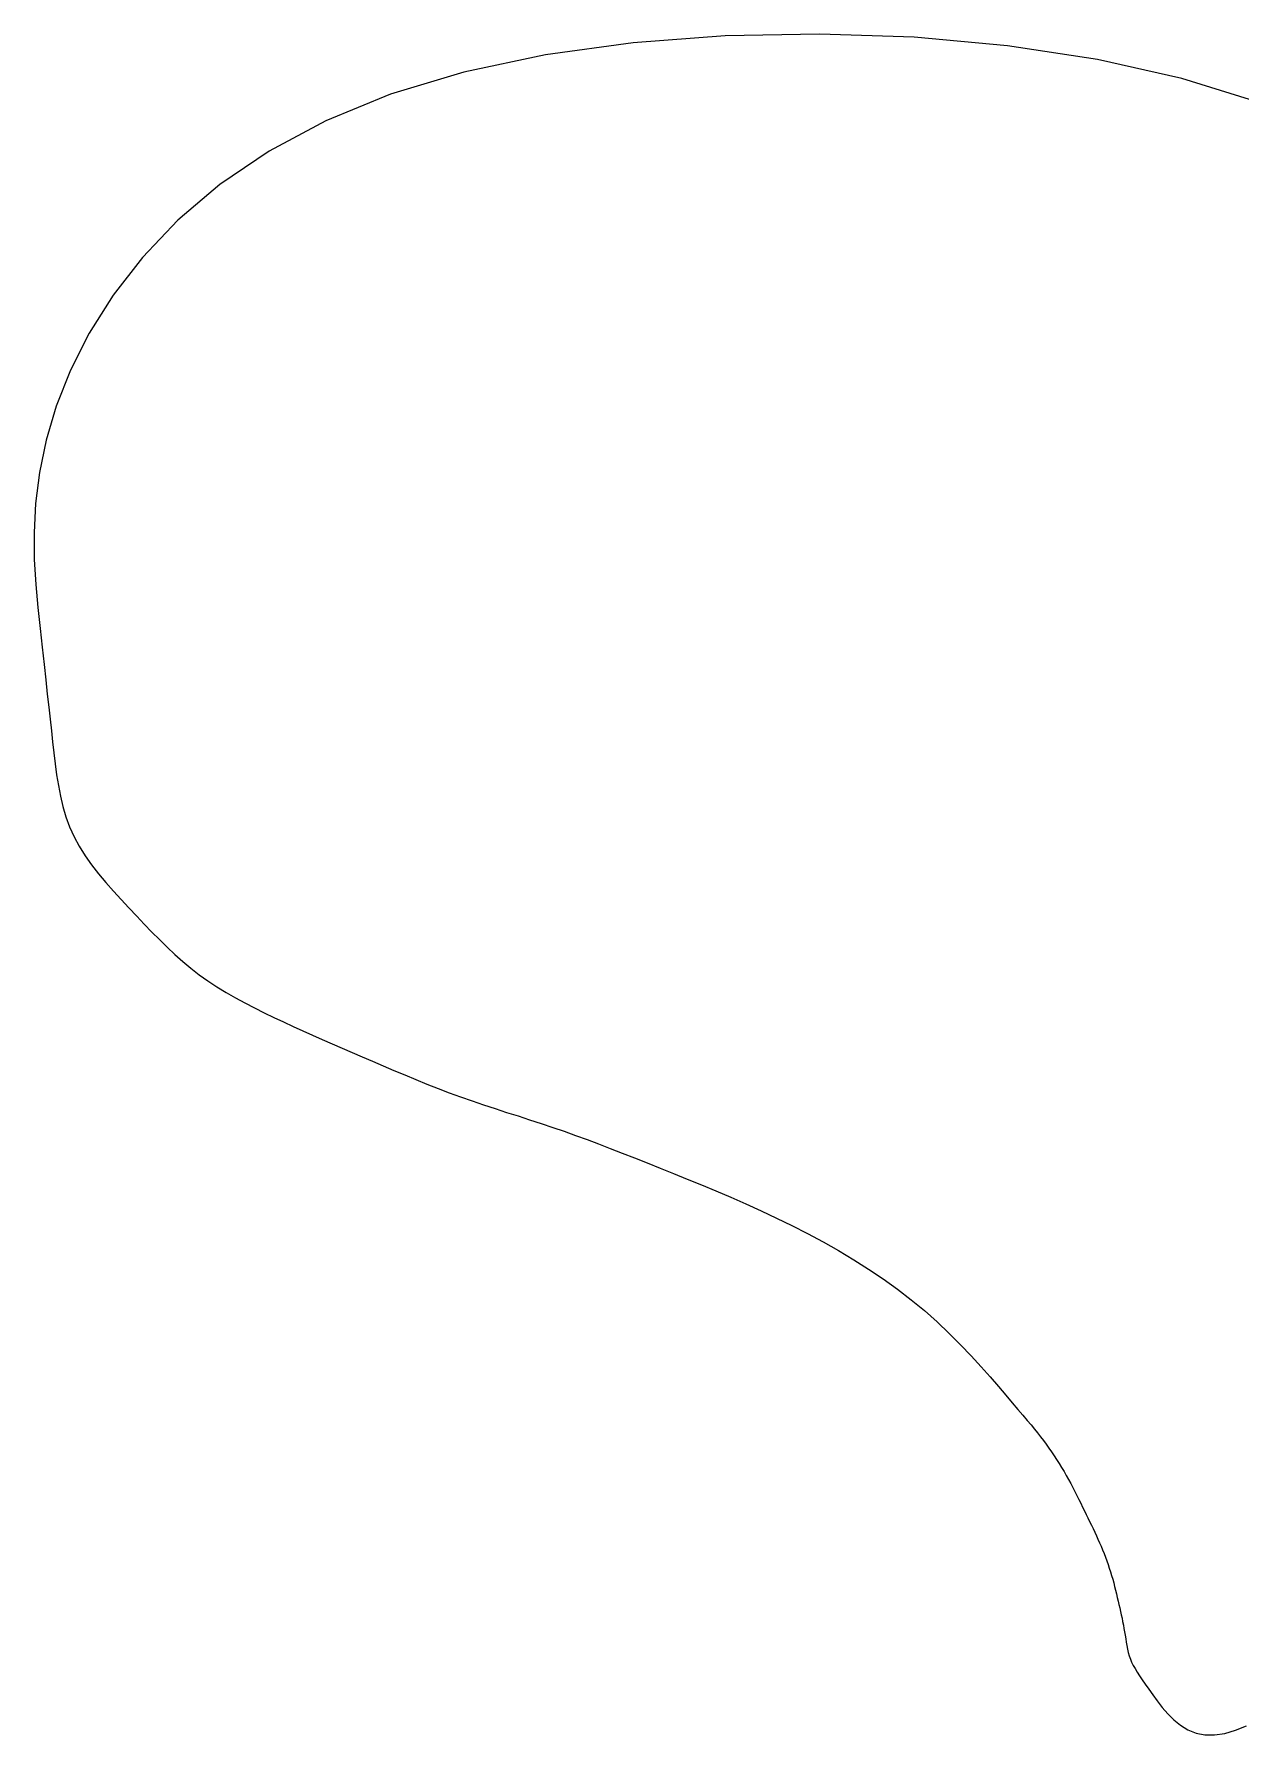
# Model space of a CAD drawing. Extents: x -4 to 53.9, y 13.5 to 77.8.
# Drawn here: x 30.19 to 42.08, y 36.9 to 53.65 of the extents above; entities that cross this region are included whole.
import ezdxf

# ---------------------------------------------------------------- set-up
doc = ezdxf.new("R2010")
doc.units = 0
doc.layers.add('FACE', color=7, linetype='CONTINUOUS')

# ---------------------------------------------------------------- blocks, each defined once
blk = doc.blocks.new('BLOCK_329')
at = {"layer": 'FACE', "color": 1}
blk.add_lwpolyline([(30.55, 50.338), (30.41, 49.986)], dxfattribs=at)
blk = doc.blocks.new('BLOCK_330')
at = {"layer": 'FACE', "color": 1}
blk.add_lwpolyline([(30.41, 49.986), (30.309, 49.649)], dxfattribs=at)
blk = doc.blocks.new('BLOCK_331')
at = {"layer": 'FACE', "color": 1}
blk.add_lwpolyline([(30.309, 49.649), (30.243, 49.33)], dxfattribs=at)
blk = doc.blocks.new('BLOCK_332')
at = {"layer": 'FACE', "color": 1}
blk.add_lwpolyline([(30.243, 49.33), (30.205, 49.027)], dxfattribs=at)
blk = doc.blocks.new('BLOCK_333')
at = {"layer": 'FACE', "color": 1}
blk.add_lwpolyline([(30.205, 49.027), (30.19, 48.742)], dxfattribs=at)
blk = doc.blocks.new('BLOCK_334')
at = {"layer": 'FACE', "color": 1}
blk.add_lwpolyline([(30.19, 48.742), (30.193, 48.476)], dxfattribs=at)
blk = doc.blocks.new('BLOCK_335')
at = {"layer": 'FACE', "color": 1}
blk.add_lwpolyline([(30.193, 48.476), (30.207, 48.229)], dxfattribs=at)
blk = doc.blocks.new('BLOCK_336')
at = {"layer": 'FACE', "color": 1}
blk.add_lwpolyline([(30.207, 48.229), (30.228, 48.002)], dxfattribs=at)
blk = doc.blocks.new('BLOCK_337')
at = {"layer": 'FACE', "color": 1}
blk.add_lwpolyline([(30.228, 48.002), (30.251, 47.796)], dxfattribs=at)
blk = doc.blocks.new('BLOCK_338')
at = {"layer": 'FACE', "color": 1}
blk.add_lwpolyline([(30.251, 47.796), (30.271, 47.61)], dxfattribs=at)
blk = doc.blocks.new('BLOCK_339')
at = {"layer": 'FACE', "color": 1}
blk.add_lwpolyline([(30.271, 47.61), (30.289, 47.442)], dxfattribs=at)
blk = doc.blocks.new('BLOCK_340')
at = {"layer": 'FACE', "color": 1}
blk.add_lwpolyline([(30.289, 47.442), (30.306, 47.289)], dxfattribs=at)
blk = doc.blocks.new('BLOCK_341')
at = {"layer": 'FACE', "color": 1}
blk.add_lwpolyline([(30.306, 47.289), (30.321, 47.15)], dxfattribs=at)
blk = doc.blocks.new('BLOCK_342')
at = {"layer": 'FACE', "color": 1}
blk.add_lwpolyline([(30.321, 47.15), (30.335, 47.022)], dxfattribs=at)
blk = doc.blocks.new('BLOCK_343')
at = {"layer": 'FACE', "color": 1}
blk.add_lwpolyline([(30.335, 47.022), (30.349, 46.902)], dxfattribs=at)
blk = doc.blocks.new('BLOCK_344')
at = {"layer": 'FACE', "color": 1}
blk.add_lwpolyline([(30.349, 46.902), (30.361, 46.788)], dxfattribs=at)
blk = doc.blocks.new('BLOCK_345')
at = {"layer": 'FACE', "color": 1}
blk.add_lwpolyline([(30.361, 46.788), (30.373, 46.678)], dxfattribs=at)
blk = doc.blocks.new('BLOCK_346')
at = {"layer": 'FACE', "color": 1}
blk.add_lwpolyline([(30.373, 46.678), (30.385, 46.569)], dxfattribs=at)
blk = doc.blocks.new('BLOCK_347')
at = {"layer": 'FACE', "color": 1}
blk.add_lwpolyline([(30.385, 46.569), (30.398, 46.461)], dxfattribs=at)
blk = doc.blocks.new('BLOCK_348')
at = {"layer": 'FACE', "color": 1}
blk.add_lwpolyline([(30.398, 46.461), (30.413, 46.354)], dxfattribs=at)
blk = doc.blocks.new('BLOCK_349')
at = {"layer": 'FACE', "color": 1}
blk.add_lwpolyline([(30.413, 46.354), (30.43, 46.248)], dxfattribs=at)
blk = doc.blocks.new('BLOCK_350')
at = {"layer": 'FACE', "color": 1}
blk.add_lwpolyline([(30.43, 46.248), (30.45, 46.143)], dxfattribs=at)
blk = doc.blocks.new('BLOCK_351')
at = {"layer": 'FACE', "color": 1}
blk.add_lwpolyline([(30.45, 46.143), (30.475, 46.041)], dxfattribs=at)
blk = doc.blocks.new('BLOCK_352')
at = {"layer": 'FACE', "color": 1}
blk.add_lwpolyline([(30.475, 46.041), (30.505, 45.94)], dxfattribs=at)
blk = doc.blocks.new('BLOCK_353')
at = {"layer": 'FACE', "color": 1}
blk.add_lwpolyline([(30.505, 45.94), (30.541, 45.841)], dxfattribs=at)
blk = doc.blocks.new('BLOCK_354')
at = {"layer": 'FACE', "color": 1}
blk.add_lwpolyline([(30.541, 45.841), (30.585, 45.744)], dxfattribs=at)
blk = doc.blocks.new('BLOCK_355')
at = {"layer": 'FACE', "color": 1}
blk.add_lwpolyline([(30.585, 45.744), (30.636, 45.65)], dxfattribs=at)
blk = doc.blocks.new('BLOCK_356')
at = {"layer": 'FACE', "color": 1}
blk.add_lwpolyline([(30.636, 45.65), (30.694, 45.557)], dxfattribs=at)
blk = doc.blocks.new('BLOCK_357')
at = {"layer": 'FACE', "color": 1}
blk.add_lwpolyline([(30.694, 45.557), (30.758, 45.467)], dxfattribs=at)
blk = doc.blocks.new('BLOCK_358')
at = {"layer": 'FACE', "color": 1}
blk.add_lwpolyline([(30.758, 45.467), (30.826, 45.379)], dxfattribs=at)
blk = doc.blocks.new('BLOCK_359')
at = {"layer": 'FACE', "color": 1}
blk.add_lwpolyline([(30.826, 45.379), (30.898, 45.293)], dxfattribs=at)
blk = doc.blocks.new('BLOCK_360')
at = {"layer": 'FACE', "color": 1}
blk.add_lwpolyline([(30.898, 45.293), (30.973, 45.208)], dxfattribs=at)
blk = doc.blocks.new('BLOCK_361')
at = {"layer": 'FACE', "color": 1}
blk.add_lwpolyline([(30.973, 45.208), (31.049, 45.125)], dxfattribs=at)
blk = doc.blocks.new('BLOCK_362')
at = {"layer": 'FACE', "color": 1}
blk.add_lwpolyline([(31.049, 45.125), (31.126, 45.044)], dxfattribs=at)
blk = doc.blocks.new('BLOCK_363')
at = {"layer": 'FACE', "color": 1}
blk.add_lwpolyline([(31.126, 45.044), (31.202, 44.963)], dxfattribs=at)
blk = doc.blocks.new('BLOCK_364')
at = {"layer": 'FACE', "color": 1}
blk.add_lwpolyline([(31.202, 44.963), (31.277, 44.884)], dxfattribs=at)
blk = doc.blocks.new('BLOCK_365')
at = {"layer": 'FACE', "color": 1}
blk.add_lwpolyline([(31.277, 44.884), (31.352, 44.806)], dxfattribs=at)
blk = doc.blocks.new('BLOCK_366')
at = {"layer": 'FACE', "color": 1}
blk.add_lwpolyline([(31.352, 44.806), (31.426, 44.731)], dxfattribs=at)
blk = doc.blocks.new('BLOCK_367')
at = {"layer": 'FACE', "color": 1}
blk.add_lwpolyline([(31.426, 44.731), (31.502, 44.657)], dxfattribs=at)
blk = doc.blocks.new('BLOCK_368')
at = {"layer": 'FACE', "color": 1}
blk.add_lwpolyline([(31.502, 44.657), (31.578, 44.585)], dxfattribs=at)
blk = doc.blocks.new('BLOCK_369')
at = {"layer": 'FACE', "color": 1}
blk.add_lwpolyline([(31.578, 44.585), (31.656, 44.516)], dxfattribs=at)
blk = doc.blocks.new('BLOCK_370')
at = {"layer": 'FACE', "color": 1}
blk.add_lwpolyline([(31.656, 44.516), (31.736, 44.449)], dxfattribs=at)
blk = doc.blocks.new('BLOCK_371')
at = {"layer": 'FACE', "color": 1}
blk.add_lwpolyline([(31.736, 44.449), (31.819, 44.385)], dxfattribs=at)
blk = doc.blocks.new('BLOCK_372')
at = {"layer": 'FACE', "color": 1}
blk.add_lwpolyline([(31.819, 44.385), (31.904, 44.324)], dxfattribs=at)
blk = doc.blocks.new('BLOCK_373')
at = {"layer": 'FACE', "color": 1}
blk.add_lwpolyline([(31.904, 44.324), (31.992, 44.266)], dxfattribs=at)
blk = doc.blocks.new('BLOCK_374')
at = {"layer": 'FACE', "color": 1}
blk.add_lwpolyline([(31.992, 44.266), (32.082, 44.211)], dxfattribs=at)
blk = doc.blocks.new('BLOCK_375')
at = {"layer": 'FACE', "color": 1}
blk.add_lwpolyline([(32.082, 44.211), (32.174, 44.158)], dxfattribs=at)
blk = doc.blocks.new('BLOCK_376')
at = {"layer": 'FACE', "color": 1}
blk.add_lwpolyline([(32.174, 44.158), (32.268, 44.107)], dxfattribs=at)
blk = doc.blocks.new('BLOCK_377')
at = {"layer": 'FACE', "color": 1}
blk.add_lwpolyline([(32.268, 44.107), (32.362, 44.059)], dxfattribs=at)
blk = doc.blocks.new('BLOCK_378')
at = {"layer": 'FACE', "color": 1}
blk.add_lwpolyline([(32.362, 44.059), (32.458, 44.011)], dxfattribs=at)
blk = doc.blocks.new('BLOCK_379')
at = {"layer": 'FACE', "color": 1}
blk.add_lwpolyline([(32.458, 44.011), (32.553, 43.965)], dxfattribs=at)
blk = doc.blocks.new('BLOCK_380')
at = {"layer": 'FACE', "color": 1}
blk.add_lwpolyline([(32.553, 43.965), (32.649, 43.921)], dxfattribs=at)
blk = doc.blocks.new('BLOCK_381')
at = {"layer": 'FACE', "color": 1}
blk.add_lwpolyline([(32.649, 43.921), (32.744, 43.877)], dxfattribs=at)
blk = doc.blocks.new('BLOCK_382')
at = {"layer": 'FACE', "color": 1}
blk.add_lwpolyline([(32.744, 43.877), (32.84, 43.833)], dxfattribs=at)
blk = doc.blocks.new('BLOCK_383')
at = {"layer": 'FACE', "color": 1}
blk.add_lwpolyline([(32.84, 43.833), (32.935, 43.791)], dxfattribs=at)
blk = doc.blocks.new('BLOCK_384')
at = {"layer": 'FACE', "color": 1}
blk.add_lwpolyline([(32.935, 43.791), (33.031, 43.748)], dxfattribs=at)
blk = doc.blocks.new('BLOCK_385')
at = {"layer": 'FACE', "color": 1}
blk.add_lwpolyline([(33.031, 43.748), (33.128, 43.706)], dxfattribs=at)
blk = doc.blocks.new('BLOCK_386')
at = {"layer": 'FACE', "color": 1}
blk.add_lwpolyline([(33.128, 43.706), (33.226, 43.663)], dxfattribs=at)
blk = doc.blocks.new('BLOCK_387')
at = {"layer": 'FACE', "color": 1}
blk.add_lwpolyline([(33.226, 43.663), (33.325, 43.62)], dxfattribs=at)
blk = doc.blocks.new('BLOCK_388')
at = {"layer": 'FACE', "color": 1}
blk.add_lwpolyline([(33.325, 43.62), (33.425, 43.577)], dxfattribs=at)
blk = doc.blocks.new('BLOCK_389')
at = {"layer": 'FACE', "color": 1}
blk.add_lwpolyline([(33.425, 43.577), (33.527, 43.533)], dxfattribs=at)
blk = doc.blocks.new('BLOCK_390')
at = {"layer": 'FACE', "color": 1}
blk.add_lwpolyline([(33.527, 43.533), (33.631, 43.488)], dxfattribs=at)
blk = doc.blocks.new('BLOCK_391')
at = {"layer": 'FACE', "color": 1}
blk.add_lwpolyline([(33.631, 43.488), (33.736, 43.443)], dxfattribs=at)
blk = doc.blocks.new('BLOCK_392')
at = {"layer": 'FACE', "color": 1}
blk.add_lwpolyline([(33.736, 43.443), (33.843, 43.398)], dxfattribs=at)
blk = doc.blocks.new('BLOCK_393')
at = {"layer": 'FACE', "color": 1}
blk.add_lwpolyline([(33.843, 43.398), (33.951, 43.353)], dxfattribs=at)
blk = doc.blocks.new('BLOCK_394')
at = {"layer": 'FACE', "color": 1}
blk.add_lwpolyline([(33.951, 43.353), (34.061, 43.309)], dxfattribs=at)
blk = doc.blocks.new('BLOCK_395')
at = {"layer": 'FACE', "color": 1}
blk.add_lwpolyline([(34.061, 43.309), (34.171, 43.266)], dxfattribs=at)
blk = doc.blocks.new('BLOCK_396')
at = {"layer": 'FACE', "color": 1}
blk.add_lwpolyline([(34.171, 43.266), (34.282, 43.223)], dxfattribs=at)
blk = doc.blocks.new('BLOCK_397')
at = {"layer": 'FACE', "color": 1}
blk.add_lwpolyline([(34.282, 43.223), (34.394, 43.182)], dxfattribs=at)
blk = doc.blocks.new('BLOCK_398')
at = {"layer": 'FACE', "color": 1}
blk.add_lwpolyline([(34.394, 43.182), (34.507, 43.143)], dxfattribs=at)
blk = doc.blocks.new('BLOCK_399')
at = {"layer": 'FACE', "color": 1}
blk.add_lwpolyline([(34.507, 43.143), (34.62, 43.104)], dxfattribs=at)
blk = doc.blocks.new('BLOCK_400')
at = {"layer": 'FACE', "color": 1}
blk.add_lwpolyline([(34.62, 43.104), (34.733, 43.067)], dxfattribs=at)
blk = doc.blocks.new('BLOCK_401')
at = {"layer": 'FACE', "color": 1}
blk.add_lwpolyline([(34.733, 43.067), (34.847, 43.03)], dxfattribs=at)
blk = doc.blocks.new('BLOCK_402')
at = {"layer": 'FACE', "color": 1}
blk.add_lwpolyline([(34.847, 43.03), (34.961, 42.994)], dxfattribs=at)
blk = doc.blocks.new('BLOCK_403')
at = {"layer": 'FACE', "color": 1}
blk.add_lwpolyline([(34.961, 42.994), (35.074, 42.957)], dxfattribs=at)
blk = doc.blocks.new('BLOCK_404')
at = {"layer": 'FACE', "color": 1}
blk.add_lwpolyline([(35.074, 42.957), (35.188, 42.92)], dxfattribs=at)
blk = doc.blocks.new('BLOCK_405')
at = {"layer": 'FACE', "color": 1}
blk.add_lwpolyline([(35.188, 42.92), (35.301, 42.882)], dxfattribs=at)
blk = doc.blocks.new('BLOCK_406')
at = {"layer": 'FACE', "color": 1}
blk.add_lwpolyline([(35.301, 42.882), (35.414, 42.844)], dxfattribs=at)
blk = doc.blocks.new('BLOCK_407')
at = {"layer": 'FACE', "color": 1}
blk.add_lwpolyline([(35.414, 42.844), (35.527, 42.803)], dxfattribs=at)
blk = doc.blocks.new('BLOCK_408')
at = {"layer": 'FACE', "color": 1}
blk.add_lwpolyline([(35.527, 42.803), (35.64, 42.762)], dxfattribs=at)
blk = doc.blocks.new('BLOCK_409')
at = {"layer": 'FACE', "color": 1}
blk.add_lwpolyline([(35.64, 42.762), (35.754, 42.719)], dxfattribs=at)
blk = doc.blocks.new('BLOCK_410')
at = {"layer": 'FACE', "color": 1}
blk.add_lwpolyline([(35.754, 42.719), (35.869, 42.675)], dxfattribs=at)
blk = doc.blocks.new('BLOCK_411')
at = {"layer": 'FACE', "color": 1}
blk.add_lwpolyline([(35.869, 42.675), (35.987, 42.629)], dxfattribs=at)
blk = doc.blocks.new('BLOCK_412')
at = {"layer": 'FACE', "color": 1}
blk.add_lwpolyline([(35.987, 42.629), (36.107, 42.581)], dxfattribs=at)
blk = doc.blocks.new('BLOCK_413')
at = {"layer": 'FACE', "color": 1}
blk.add_lwpolyline([(36.107, 42.581), (36.231, 42.532)], dxfattribs=at)
blk = doc.blocks.new('BLOCK_414')
at = {"layer": 'FACE', "color": 1}
blk.add_lwpolyline([(36.231, 42.532), (36.359, 42.48)], dxfattribs=at)
blk = doc.blocks.new('BLOCK_415')
at = {"layer": 'FACE', "color": 1}
blk.add_lwpolyline([(36.359, 42.48), (36.491, 42.427)], dxfattribs=at)
blk = doc.blocks.new('BLOCK_416')
at = {"layer": 'FACE', "color": 1}
blk.add_lwpolyline([(36.491, 42.427), (36.627, 42.372)], dxfattribs=at)
blk = doc.blocks.new('BLOCK_417')
at = {"layer": 'FACE', "color": 1}
blk.add_lwpolyline([(36.627, 42.372), (36.767, 42.315)], dxfattribs=at)
blk = doc.blocks.new('BLOCK_418')
at = {"layer": 'FACE', "color": 1}
blk.add_lwpolyline([(36.767, 42.315), (36.91, 42.256)], dxfattribs=at)
blk = doc.blocks.new('BLOCK_419')
at = {"layer": 'FACE', "color": 1}
blk.add_lwpolyline([(36.91, 42.256), (37.056, 42.194)], dxfattribs=at)
blk = doc.blocks.new('BLOCK_420')
at = {"layer": 'FACE', "color": 1}
blk.add_lwpolyline([(37.056, 42.194), (37.205, 42.128)], dxfattribs=at)
blk = doc.blocks.new('BLOCK_421')
at = {"layer": 'FACE', "color": 1}
blk.add_lwpolyline([(37.205, 42.128), (37.355, 42.06)], dxfattribs=at)
blk = doc.blocks.new('BLOCK_422')
at = {"layer": 'FACE', "color": 1}
blk.add_lwpolyline([(37.355, 42.06), (37.507, 41.989)], dxfattribs=at)
blk = doc.blocks.new('BLOCK_423')
at = {"layer": 'FACE', "color": 1}
blk.add_lwpolyline([(37.507, 41.989), (37.659, 41.915)], dxfattribs=at)
blk = doc.blocks.new('BLOCK_424')
at = {"layer": 'FACE', "color": 1}
blk.add_lwpolyline([(37.659, 41.915), (37.812, 41.836)], dxfattribs=at)
blk = doc.blocks.new('BLOCK_425')
at = {"layer": 'FACE', "color": 1}
blk.add_lwpolyline([(37.812, 41.836), (37.965, 41.754)], dxfattribs=at)
blk = doc.blocks.new('BLOCK_426')
at = {"layer": 'FACE', "color": 1}
blk.add_lwpolyline([(37.965, 41.754), (38.117, 41.669)], dxfattribs=at)
blk = doc.blocks.new('BLOCK_427')
at = {"layer": 'FACE', "color": 1}
blk.add_lwpolyline([(38.117, 41.669), (38.267, 41.579)], dxfattribs=at)
blk = doc.blocks.new('BLOCK_428')
at = {"layer": 'FACE', "color": 1}
blk.add_lwpolyline([(38.267, 41.579), (38.414, 41.487)], dxfattribs=at)
blk = doc.blocks.new('BLOCK_429')
at = {"layer": 'FACE', "color": 1}
blk.add_lwpolyline([(38.414, 41.487), (38.559, 41.39)], dxfattribs=at)
blk = doc.blocks.new('BLOCK_430')
at = {"layer": 'FACE', "color": 1}
blk.add_lwpolyline([(38.559, 41.39), (38.699, 41.289)], dxfattribs=at)
blk = doc.blocks.new('BLOCK_431')
at = {"layer": 'FACE', "color": 1}
blk.add_lwpolyline([(38.699, 41.289), (38.835, 41.185)], dxfattribs=at)
blk = doc.blocks.new('BLOCK_432')
at = {"layer": 'FACE', "color": 1}
blk.add_lwpolyline([(38.835, 41.185), (38.966, 41.077)], dxfattribs=at)
blk = doc.blocks.new('BLOCK_433')
at = {"layer": 'FACE', "color": 1}
blk.add_lwpolyline([(38.966, 41.077), (39.09, 40.966)], dxfattribs=at)
blk = doc.blocks.new('BLOCK_434')
at = {"layer": 'FACE', "color": 1}
blk.add_lwpolyline([(39.09, 40.966), (39.209, 40.853)], dxfattribs=at)
blk = doc.blocks.new('BLOCK_435')
at = {"layer": 'FACE', "color": 1}
blk.add_lwpolyline([(39.209, 40.853), (39.321, 40.741)], dxfattribs=at)
blk = doc.blocks.new('BLOCK_436')
at = {"layer": 'FACE', "color": 1}
blk.add_lwpolyline([(39.321, 40.741), (39.425, 40.631)], dxfattribs=at)
blk = doc.blocks.new('BLOCK_437')
at = {"layer": 'FACE', "color": 1}
blk.add_lwpolyline([(39.425, 40.631), (39.523, 40.525)], dxfattribs=at)
blk = doc.blocks.new('BLOCK_438')
at = {"layer": 'FACE', "color": 1}
blk.add_lwpolyline([(39.523, 40.525), (39.612, 40.424)], dxfattribs=at)
blk = doc.blocks.new('BLOCK_439')
at = {"layer": 'FACE', "color": 1}
blk.add_lwpolyline([(39.612, 40.424), (39.693, 40.33)], dxfattribs=at)
blk = doc.blocks.new('BLOCK_440')
at = {"layer": 'FACE', "color": 1}
blk.add_lwpolyline([(39.693, 40.33), (39.766, 40.245)], dxfattribs=at)
blk = doc.blocks.new('BLOCK_441')
at = {"layer": 'FACE', "color": 1}
blk.add_lwpolyline([(39.766, 40.245), (39.83, 40.17)], dxfattribs=at)
blk = doc.blocks.new('BLOCK_442')
at = {"layer": 'FACE', "color": 1}
blk.add_lwpolyline([(39.83, 40.17), (39.886, 40.105)], dxfattribs=at)
blk = doc.blocks.new('BLOCK_443')
at = {"layer": 'FACE', "color": 1}
blk.add_lwpolyline([(39.886, 40.105), (39.935, 40.047)], dxfattribs=at)
blk = doc.blocks.new('BLOCK_444')
at = {"layer": 'FACE', "color": 1}
blk.add_lwpolyline([(39.935, 40.047), (39.977, 39.996)], dxfattribs=at)
blk = doc.blocks.new('BLOCK_445')
at = {"layer": 'FACE', "color": 1}
blk.add_lwpolyline([(39.977, 39.996), (40.015, 39.951)], dxfattribs=at)
blk = doc.blocks.new('BLOCK_446')
at = {"layer": 'FACE', "color": 1}
blk.add_lwpolyline([(40.015, 39.951), (40.049, 39.91)], dxfattribs=at)
blk = doc.blocks.new('BLOCK_447')
at = {"layer": 'FACE', "color": 1}
blk.add_lwpolyline([(40.049, 39.91), (40.079, 39.872)], dxfattribs=at)
blk = doc.blocks.new('BLOCK_448')
at = {"layer": 'FACE', "color": 1}
blk.add_lwpolyline([(40.079, 39.872), (40.108, 39.835)], dxfattribs=at)
blk = doc.blocks.new('BLOCK_449')
at = {"layer": 'FACE', "color": 1}
blk.add_lwpolyline([(40.108, 39.835), (40.136, 39.799)], dxfattribs=at)
blk = doc.blocks.new('BLOCK_450')
at = {"layer": 'FACE', "color": 1}
blk.add_lwpolyline([(40.136, 39.799), (40.163, 39.762)], dxfattribs=at)
blk = doc.blocks.new('BLOCK_451')
at = {"layer": 'FACE', "color": 1}
blk.add_lwpolyline([(40.163, 39.762), (40.19, 39.724)], dxfattribs=at)
blk = doc.blocks.new('BLOCK_452')
at = {"layer": 'FACE', "color": 1}
blk.add_lwpolyline([(40.19, 39.724), (40.216, 39.687)], dxfattribs=at)
blk = doc.blocks.new('BLOCK_453')
at = {"layer": 'FACE', "color": 1}
blk.add_lwpolyline([(40.216, 39.687), (40.242, 39.648)], dxfattribs=at)
blk = doc.blocks.new('BLOCK_454')
at = {"layer": 'FACE', "color": 1}
blk.add_lwpolyline([(40.242, 39.648), (40.267, 39.61)], dxfattribs=at)
blk = doc.blocks.new('BLOCK_455')
at = {"layer": 'FACE', "color": 1}
blk.add_lwpolyline([(40.267, 39.61), (40.292, 39.571)], dxfattribs=at)
blk = doc.blocks.new('BLOCK_456')
at = {"layer": 'FACE', "color": 1}
blk.add_lwpolyline([(40.292, 39.571), (40.316, 39.532)], dxfattribs=at)
blk = doc.blocks.new('BLOCK_457')
at = {"layer": 'FACE', "color": 1}
blk.add_lwpolyline([(40.316, 39.532), (40.34, 39.492)], dxfattribs=at)
blk = doc.blocks.new('BLOCK_458')
at = {"layer": 'FACE', "color": 1}
blk.add_lwpolyline([(40.34, 39.492), (40.362, 39.453)], dxfattribs=at)
blk = doc.blocks.new('BLOCK_459')
at = {"layer": 'FACE', "color": 1}
blk.add_lwpolyline([(40.362, 39.453), (40.384, 39.413)], dxfattribs=at)
blk = doc.blocks.new('BLOCK_460')
at = {"layer": 'FACE', "color": 1}
blk.add_lwpolyline([(40.384, 39.413), (40.406, 39.374)], dxfattribs=at)
blk = doc.blocks.new('BLOCK_461')
at = {"layer": 'FACE', "color": 1}
blk.add_lwpolyline([(40.406, 39.374), (40.426, 39.335)], dxfattribs=at)
blk = doc.blocks.new('BLOCK_462')
at = {"layer": 'FACE', "color": 1}
blk.add_lwpolyline([(40.426, 39.335), (40.446, 39.295)], dxfattribs=at)
blk = doc.blocks.new('BLOCK_463')
at = {"layer": 'FACE', "color": 1}
blk.add_lwpolyline([(40.446, 39.295), (40.466, 39.257)], dxfattribs=at)
blk = doc.blocks.new('BLOCK_464')
at = {"layer": 'FACE', "color": 1}
blk.add_lwpolyline([(40.466, 39.257), (40.485, 39.218)], dxfattribs=at)
blk = doc.blocks.new('BLOCK_465')
at = {"layer": 'FACE', "color": 1}
blk.add_lwpolyline([(40.485, 39.218), (40.504, 39.18)], dxfattribs=at)
blk = doc.blocks.new('BLOCK_466')
at = {"layer": 'FACE', "color": 1}
blk.add_lwpolyline([(40.504, 39.18), (40.522, 39.143)], dxfattribs=at)
blk = doc.blocks.new('BLOCK_467')
at = {"layer": 'FACE', "color": 1}
blk.add_lwpolyline([(40.522, 39.143), (40.54, 39.106)], dxfattribs=at)
blk = doc.blocks.new('BLOCK_468')
at = {"layer": 'FACE', "color": 1}
blk.add_lwpolyline([(40.54, 39.106), (40.558, 39.07)], dxfattribs=at)
blk = doc.blocks.new('BLOCK_469')
at = {"layer": 'FACE', "color": 1}
blk.add_lwpolyline([(40.558, 39.07), (40.575, 39.035)], dxfattribs=at)
blk = doc.blocks.new('BLOCK_470')
at = {"layer": 'FACE', "color": 1}
blk.add_lwpolyline([(40.575, 39.035), (40.592, 38.999)], dxfattribs=at)
blk = doc.blocks.new('BLOCK_471')
at = {"layer": 'FACE', "color": 1}
blk.add_lwpolyline([(40.592, 38.999), (40.609, 38.964)], dxfattribs=at)
blk = doc.blocks.new('BLOCK_472')
at = {"layer": 'FACE', "color": 1}
blk.add_lwpolyline([(40.609, 38.964), (40.626, 38.93)], dxfattribs=at)
blk = doc.blocks.new('BLOCK_473')
at = {"layer": 'FACE', "color": 1}
blk.add_lwpolyline([(40.626, 38.93), (40.642, 38.895)], dxfattribs=at)
blk = doc.blocks.new('BLOCK_474')
at = {"layer": 'FACE', "color": 1}
blk.add_lwpolyline([(40.642, 38.895), (40.658, 38.86)], dxfattribs=at)
blk = doc.blocks.new('BLOCK_475')
at = {"layer": 'FACE', "color": 1}
blk.add_lwpolyline([(40.658, 38.86), (40.674, 38.826)], dxfattribs=at)
blk = doc.blocks.new('BLOCK_476')
at = {"layer": 'FACE', "color": 1}
blk.add_lwpolyline([(40.674, 38.826), (40.689, 38.791)], dxfattribs=at)
blk = doc.blocks.new('BLOCK_477')
at = {"layer": 'FACE', "color": 1}
blk.add_lwpolyline([(40.689, 38.791), (40.704, 38.756)], dxfattribs=at)
blk = doc.blocks.new('BLOCK_478')
at = {"layer": 'FACE', "color": 1}
blk.add_lwpolyline([(40.704, 38.756), (40.719, 38.72)], dxfattribs=at)
blk = doc.blocks.new('BLOCK_479')
at = {"layer": 'FACE', "color": 1}
blk.add_lwpolyline([(40.719, 38.72), (40.734, 38.685)], dxfattribs=at)
blk = doc.blocks.new('BLOCK_480')
at = {"layer": 'FACE', "color": 1}
blk.add_lwpolyline([(40.734, 38.685), (40.748, 38.65)], dxfattribs=at)
blk = doc.blocks.new('BLOCK_481')
at = {"layer": 'FACE', "color": 1}
blk.add_lwpolyline([(40.748, 38.65), (40.761, 38.614)], dxfattribs=at)
blk = doc.blocks.new('BLOCK_482')
at = {"layer": 'FACE', "color": 1}
blk.add_lwpolyline([(40.761, 38.614), (40.774, 38.578)], dxfattribs=at)
blk = doc.blocks.new('BLOCK_483')
at = {"layer": 'FACE', "color": 1}
blk.add_lwpolyline([(40.774, 38.578), (40.786, 38.542)], dxfattribs=at)
blk = doc.blocks.new('BLOCK_484')
at = {"layer": 'FACE', "color": 1}
blk.add_lwpolyline([(40.786, 38.542), (40.798, 38.506)], dxfattribs=at)
blk = doc.blocks.new('BLOCK_485')
at = {"layer": 'FACE', "color": 1}
blk.add_lwpolyline([(40.798, 38.506), (40.808, 38.469)], dxfattribs=at)
blk = doc.blocks.new('BLOCK_486')
at = {"layer": 'FACE', "color": 1}
blk.add_lwpolyline([(40.808, 38.469), (40.819, 38.433)], dxfattribs=at)
blk = doc.blocks.new('BLOCK_487')
at = {"layer": 'FACE', "color": 1}
blk.add_lwpolyline([(40.819, 38.433), (40.829, 38.396)], dxfattribs=at)
blk = doc.blocks.new('BLOCK_488')
at = {"layer": 'FACE', "color": 1}
blk.add_lwpolyline([(40.829, 38.396), (40.838, 38.36)], dxfattribs=at)
blk = doc.blocks.new('BLOCK_489')
at = {"layer": 'FACE', "color": 1}
blk.add_lwpolyline([(40.838, 38.36), (40.847, 38.324)], dxfattribs=at)
blk = doc.blocks.new('BLOCK_490')
at = {"layer": 'FACE', "color": 1}
blk.add_lwpolyline([(40.847, 38.324), (40.856, 38.288)], dxfattribs=at)
blk = doc.blocks.new('BLOCK_491')
at = {"layer": 'FACE', "color": 1}
blk.add_lwpolyline([(40.856, 38.288), (40.864, 38.252)], dxfattribs=at)
blk = doc.blocks.new('BLOCK_492')
at = {"layer": 'FACE', "color": 1}
blk.add_lwpolyline([(40.864, 38.252), (40.872, 38.217)], dxfattribs=at)
blk = doc.blocks.new('BLOCK_493')
at = {"layer": 'FACE', "color": 1}
blk.add_lwpolyline([(40.872, 38.217), (40.88, 38.183)], dxfattribs=at)
blk = doc.blocks.new('BLOCK_494')
at = {"layer": 'FACE', "color": 1}
blk.add_lwpolyline([(40.88, 38.183), (40.888, 38.149)], dxfattribs=at)
blk = doc.blocks.new('BLOCK_495')
at = {"layer": 'FACE', "color": 1}
blk.add_lwpolyline([(40.888, 38.149), (40.896, 38.115)], dxfattribs=at)
blk = doc.blocks.new('BLOCK_496')
at = {"layer": 'FACE', "color": 1}
blk.add_lwpolyline([(40.896, 38.115), (40.903, 38.082)], dxfattribs=at)
blk = doc.blocks.new('BLOCK_497')
at = {"layer": 'FACE', "color": 1}
blk.add_lwpolyline([(40.903, 38.082), (40.911, 38.048)], dxfattribs=at)
blk = doc.blocks.new('BLOCK_498')
at = {"layer": 'FACE', "color": 1}
blk.add_lwpolyline([(40.911, 38.048), (40.917, 38.015)], dxfattribs=at)
blk = doc.blocks.new('BLOCK_499')
at = {"layer": 'FACE', "color": 1}
blk.add_lwpolyline([(40.917, 38.015), (40.924, 37.981)], dxfattribs=at)
blk = doc.blocks.new('BLOCK_500')
at = {"layer": 'FACE', "color": 1}
blk.add_lwpolyline([(40.924, 37.981), (40.93, 37.948)], dxfattribs=at)
blk = doc.blocks.new('BLOCK_501')
at = {"layer": 'FACE', "color": 1}
blk.add_lwpolyline([(40.93, 37.948), (40.936, 37.914)], dxfattribs=at)
blk = doc.blocks.new('BLOCK_502')
at = {"layer": 'FACE', "color": 1}
blk.add_lwpolyline([(40.936, 37.914), (40.941, 37.88)], dxfattribs=at)
blk = doc.blocks.new('BLOCK_503')
at = {"layer": 'FACE', "color": 1}
blk.add_lwpolyline([(40.941, 37.88), (40.947, 37.846)], dxfattribs=at)
blk = doc.blocks.new('BLOCK_504')
at = {"layer": 'FACE', "color": 1}
blk.add_lwpolyline([(40.947, 37.846), (40.952, 37.812)], dxfattribs=at)
blk = doc.blocks.new('BLOCK_505')
at = {"layer": 'FACE', "color": 1}
blk.add_lwpolyline([(40.952, 37.812), (40.958, 37.778)], dxfattribs=at)
blk = doc.blocks.new('BLOCK_506')
at = {"layer": 'FACE', "color": 1}
blk.add_lwpolyline([(40.958, 37.778), (40.965, 37.744)], dxfattribs=at)
blk = doc.blocks.new('BLOCK_507')
at = {"layer": 'FACE', "color": 1}
blk.add_lwpolyline([(40.965, 37.744), (40.973, 37.711)], dxfattribs=at)
blk = doc.blocks.new('BLOCK_508')
at = {"layer": 'FACE', "color": 1}
blk.add_lwpolyline([(40.973, 37.711), (40.983, 37.678)], dxfattribs=at)
blk = doc.blocks.new('BLOCK_509')
at = {"layer": 'FACE', "color": 1}
blk.add_lwpolyline([(40.983, 37.678), (40.994, 37.646)], dxfattribs=at)
blk = doc.blocks.new('BLOCK_510')
at = {"layer": 'FACE', "color": 1}
blk.add_lwpolyline([(40.994, 37.646), (41.006, 37.615)], dxfattribs=at)
blk = doc.blocks.new('BLOCK_511')
at = {"layer": 'FACE', "color": 1}
blk.add_lwpolyline([(41.006, 37.615), (41.021, 37.583)], dxfattribs=at)
blk = doc.blocks.new('BLOCK_512')
at = {"layer": 'FACE', "color": 1}
blk.add_lwpolyline([(41.021, 37.583), (41.039, 37.551)], dxfattribs=at)
blk = doc.blocks.new('BLOCK_513')
at = {"layer": 'FACE', "color": 1}
blk.add_lwpolyline([(41.039, 37.551), (41.059, 37.517)], dxfattribs=at)
blk = doc.blocks.new('BLOCK_514')
at = {"layer": 'FACE', "color": 1}
blk.add_lwpolyline([(41.059, 37.517), (41.083, 37.481)], dxfattribs=at)
blk = doc.blocks.new('BLOCK_515')
at = {"layer": 'FACE', "color": 1}
blk.add_lwpolyline([(41.083, 37.481), (41.109, 37.441)], dxfattribs=at)
blk = doc.blocks.new('BLOCK_516')
at = {"layer": 'FACE', "color": 1}
blk.add_lwpolyline([(41.109, 37.441), (41.14, 37.397)], dxfattribs=at)
blk = doc.blocks.new('BLOCK_517')
at = {"layer": 'FACE', "color": 1}
blk.add_lwpolyline([(41.14, 37.397), (41.175, 37.348)], dxfattribs=at)
blk = doc.blocks.new('BLOCK_518')
at = {"layer": 'FACE', "color": 1}
blk.add_lwpolyline([(41.175, 37.348), (41.214, 37.293)], dxfattribs=at)
blk = doc.blocks.new('BLOCK_519')
at = {"layer": 'FACE', "color": 1}
blk.add_lwpolyline([(41.214, 37.293), (41.258, 37.233)], dxfattribs=at)
blk = doc.blocks.new('BLOCK_520')
at = {"layer": 'FACE', "color": 1}
blk.add_lwpolyline([(41.258, 37.233), (41.307, 37.17)], dxfattribs=at)
blk = doc.blocks.new('BLOCK_521')
at = {"layer": 'FACE', "color": 1}
blk.add_lwpolyline([(41.307, 37.17), (41.361, 37.107)], dxfattribs=at)
blk = doc.blocks.new('BLOCK_522')
at = {"layer": 'FACE', "color": 1}
blk.add_lwpolyline([(41.361, 37.107), (41.422, 37.047)], dxfattribs=at)
blk = doc.blocks.new('BLOCK_523')
at = {"layer": 'FACE', "color": 1}
blk.add_lwpolyline([(41.422, 37.047), (41.488, 36.993)], dxfattribs=at)
blk = doc.blocks.new('BLOCK_524')
at = {"layer": 'FACE', "color": 1}
blk.add_lwpolyline([(41.488, 36.993), (41.561, 36.949)], dxfattribs=at)
blk = doc.blocks.new('BLOCK_525')
at = {"layer": 'FACE', "color": 1}
blk.add_lwpolyline([(41.561, 36.949), (41.641, 36.916)], dxfattribs=at)
blk = doc.blocks.new('BLOCK_526')
at = {"layer": 'FACE', "color": 1}
blk.add_lwpolyline([(41.641, 36.916), (41.728, 36.898)], dxfattribs=at)
blk = doc.blocks.new('BLOCK_527')
at = {"layer": 'FACE', "color": 1}
blk.add_lwpolyline([(41.728, 36.898), (41.823, 36.898)], dxfattribs=at)
blk = doc.blocks.new('BLOCK_528')
at = {"layer": 'FACE', "color": 1}
blk.add_lwpolyline([(41.823, 36.898), (41.924, 36.914)], dxfattribs=at)
blk = doc.blocks.new('BLOCK_529')
at = {"layer": 'FACE', "color": 1}
blk.add_lwpolyline([(41.924, 36.914), (42.029, 36.945)], dxfattribs=at)
blk = doc.blocks.new('BLOCK_530')
at = {"layer": 'FACE', "color": 1}
blk.add_lwpolyline([(42.029, 36.945), (42.138, 36.987)], dxfattribs=at)
blk = doc.blocks.new('BLOCK_630')
at = {"layer": 'FACE', "color": 1}
blk.add_lwpolyline([(42.262, 52.974), (41.5, 53.213)], dxfattribs=at)
blk = doc.blocks.new('BLOCK_631')
at = {"layer": 'FACE', "color": 1}
blk.add_lwpolyline([(41.5, 53.213), (40.668, 53.4)], dxfattribs=at)
blk = doc.blocks.new('BLOCK_632')
at = {"layer": 'FACE', "color": 1}
blk.add_lwpolyline([(40.668, 53.4), (39.782, 53.534)], dxfattribs=at)
blk = doc.blocks.new('BLOCK_633')
at = {"layer": 'FACE', "color": 1}
blk.add_lwpolyline([(39.782, 53.534), (38.863, 53.618)], dxfattribs=at)
blk = doc.blocks.new('BLOCK_634')
at = {"layer": 'FACE', "color": 1}
blk.add_lwpolyline([(38.863, 53.618), (37.929, 53.65)], dxfattribs=at)
blk = doc.blocks.new('BLOCK_635')
at = {"layer": 'FACE', "color": 1}
blk.add_lwpolyline([(37.929, 53.65), (36.999, 53.631)], dxfattribs=at)
blk = doc.blocks.new('BLOCK_636')
at = {"layer": 'FACE', "color": 1}
blk.add_lwpolyline([(36.999, 53.631), (36.093, 53.563)], dxfattribs=at)
blk = doc.blocks.new('BLOCK_637')
at = {"layer": 'FACE', "color": 1}
blk.add_lwpolyline([(36.093, 53.563), (35.229, 53.444)], dxfattribs=at)
blk = doc.blocks.new('BLOCK_638')
at = {"layer": 'FACE', "color": 1}
blk.add_lwpolyline([(35.229, 53.444), (34.426, 53.275)], dxfattribs=at)
blk = doc.blocks.new('BLOCK_639')
at = {"layer": 'FACE', "color": 1}
blk.add_lwpolyline([(34.426, 53.275), (33.703, 53.057)], dxfattribs=at)
blk = doc.blocks.new('BLOCK_640')
at = {"layer": 'FACE', "color": 1}
blk.add_lwpolyline([(33.703, 53.057), (33.065, 52.795)], dxfattribs=at)
blk = doc.blocks.new('BLOCK_641')
at = {"layer": 'FACE', "color": 1}
blk.add_lwpolyline([(33.065, 52.795), (32.506, 52.496)], dxfattribs=at)
blk = doc.blocks.new('BLOCK_642')
at = {"layer": 'FACE', "color": 1}
blk.add_lwpolyline([(32.506, 52.496), (32.022, 52.167)], dxfattribs=at)
blk = doc.blocks.new('BLOCK_643')
at = {"layer": 'FACE', "color": 1}
blk.add_lwpolyline([(32.022, 52.167), (31.608, 51.816)], dxfattribs=at)
blk = doc.blocks.new('BLOCK_644')
at = {"layer": 'FACE', "color": 1}
blk.add_lwpolyline([(31.608, 51.816), (31.259, 51.45)], dxfattribs=at)
blk = doc.blocks.new('BLOCK_645')
at = {"layer": 'FACE', "color": 1}
blk.add_lwpolyline([(31.259, 51.45), (30.969, 51.077)], dxfattribs=at)
blk = doc.blocks.new('BLOCK_646')
at = {"layer": 'FACE', "color": 1}
blk.add_lwpolyline([(30.969, 51.077), (30.734, 50.703)], dxfattribs=at)
blk = doc.blocks.new('BLOCK_647')
at = {"layer": 'FACE', "color": 1}
blk.add_lwpolyline([(30.734, 50.703), (30.55, 50.338)], dxfattribs=at)

msp = doc.modelspace()

# ---------------------------------------------------------------- block references
at = {"layer": 'FACE'}
for name in ['BLOCK_636', 'BLOCK_635', 'BLOCK_634', 'BLOCK_633', 'BLOCK_638', 'BLOCK_637', 'BLOCK_632', 'BLOCK_639', 'BLOCK_631', 'BLOCK_630', 'BLOCK_640', 'BLOCK_641', 'BLOCK_642', 'BLOCK_643', 'BLOCK_644', 'BLOCK_645', 'BLOCK_646', 'BLOCK_647', 'BLOCK_329', 'BLOCK_330', 'BLOCK_331', 'BLOCK_332', 'BLOCK_333', 'BLOCK_334', 'BLOCK_335', 'BLOCK_336', 'BLOCK_337', 'BLOCK_338', 'BLOCK_339', 'BLOCK_340', 'BLOCK_341', 'BLOCK_342', 'BLOCK_343', 'BLOCK_344', 'BLOCK_345', 'BLOCK_346', 'BLOCK_347', 'BLOCK_348', 'BLOCK_349', 'BLOCK_350', 'BLOCK_351', 'BLOCK_352', 'BLOCK_353', 'BLOCK_354', 'BLOCK_355', 'BLOCK_356', 'BLOCK_357', 'BLOCK_358', 'BLOCK_359', 'BLOCK_360', 'BLOCK_361', 'BLOCK_362', 'BLOCK_363', 'BLOCK_364', 'BLOCK_365', 'BLOCK_366', 'BLOCK_367', 'BLOCK_368', 'BLOCK_369', 'BLOCK_370', 'BLOCK_371', 'BLOCK_372', 'BLOCK_373', 'BLOCK_374', 'BLOCK_375', 'BLOCK_376', 'BLOCK_377', 'BLOCK_378', 'BLOCK_379', 'BLOCK_380', 'BLOCK_381', 'BLOCK_382', 'BLOCK_383', 'BLOCK_384', 'BLOCK_385', 'BLOCK_386', 'BLOCK_387', 'BLOCK_388', 'BLOCK_389', 'BLOCK_390', 'BLOCK_391', 'BLOCK_392', 'BLOCK_393', 'BLOCK_394', 'BLOCK_395', 'BLOCK_396', 'BLOCK_397', 'BLOCK_398', 'BLOCK_399', 'BLOCK_400', 'BLOCK_401', 'BLOCK_402', 'BLOCK_403', 'BLOCK_404', 'BLOCK_405', 'BLOCK_406', 'BLOCK_407', 'BLOCK_408', 'BLOCK_409', 'BLOCK_410', 'BLOCK_411', 'BLOCK_412', 'BLOCK_413', 'BLOCK_414', 'BLOCK_415', 'BLOCK_416', 'BLOCK_417', 'BLOCK_418', 'BLOCK_419', 'BLOCK_420', 'BLOCK_421', 'BLOCK_422', 'BLOCK_423', 'BLOCK_424', 'BLOCK_425', 'BLOCK_426', 'BLOCK_427', 'BLOCK_428', 'BLOCK_429', 'BLOCK_430', 'BLOCK_431', 'BLOCK_432', 'BLOCK_433', 'BLOCK_434', 'BLOCK_435', 'BLOCK_436', 'BLOCK_437', 'BLOCK_438', 'BLOCK_439', 'BLOCK_440', 'BLOCK_441', 'BLOCK_442', 'BLOCK_443', 'BLOCK_444', 'BLOCK_445', 'BLOCK_446', 'BLOCK_447', 'BLOCK_448', 'BLOCK_449', 'BLOCK_450', 'BLOCK_451', 'BLOCK_452', 'BLOCK_453', 'BLOCK_454', 'BLOCK_455', 'BLOCK_456', 'BLOCK_457', 'BLOCK_458', 'BLOCK_459', 'BLOCK_460', 'BLOCK_461', 'BLOCK_462', 'BLOCK_463', 'BLOCK_464', 'BLOCK_465', 'BLOCK_466', 'BLOCK_467', 'BLOCK_468', 'BLOCK_469', 'BLOCK_470', 'BLOCK_471', 'BLOCK_472', 'BLOCK_473', 'BLOCK_474', 'BLOCK_475', 'BLOCK_476', 'BLOCK_477', 'BLOCK_478', 'BLOCK_479', 'BLOCK_480', 'BLOCK_481', 'BLOCK_482', 'BLOCK_483', 'BLOCK_484', 'BLOCK_485', 'BLOCK_486', 'BLOCK_487', 'BLOCK_488', 'BLOCK_489', 'BLOCK_490', 'BLOCK_491', 'BLOCK_492', 'BLOCK_493', 'BLOCK_494', 'BLOCK_495', 'BLOCK_496', 'BLOCK_497', 'BLOCK_498', 'BLOCK_499', 'BLOCK_500', 'BLOCK_501', 'BLOCK_502', 'BLOCK_503', 'BLOCK_504', 'BLOCK_505', 'BLOCK_506', 'BLOCK_507', 'BLOCK_508', 'BLOCK_509', 'BLOCK_510', 'BLOCK_511', 'BLOCK_512', 'BLOCK_513', 'BLOCK_514', 'BLOCK_515', 'BLOCK_516', 'BLOCK_517', 'BLOCK_518', 'BLOCK_519', 'BLOCK_520', 'BLOCK_521', 'BLOCK_522', 'BLOCK_523', 'BLOCK_524', 'BLOCK_525', 'BLOCK_526', 'BLOCK_527', 'BLOCK_528', 'BLOCK_529', 'BLOCK_530']:
    msp.add_blockref(name, (0, 0), dxfattribs=at)

doc.saveas('drawing.dxf')
